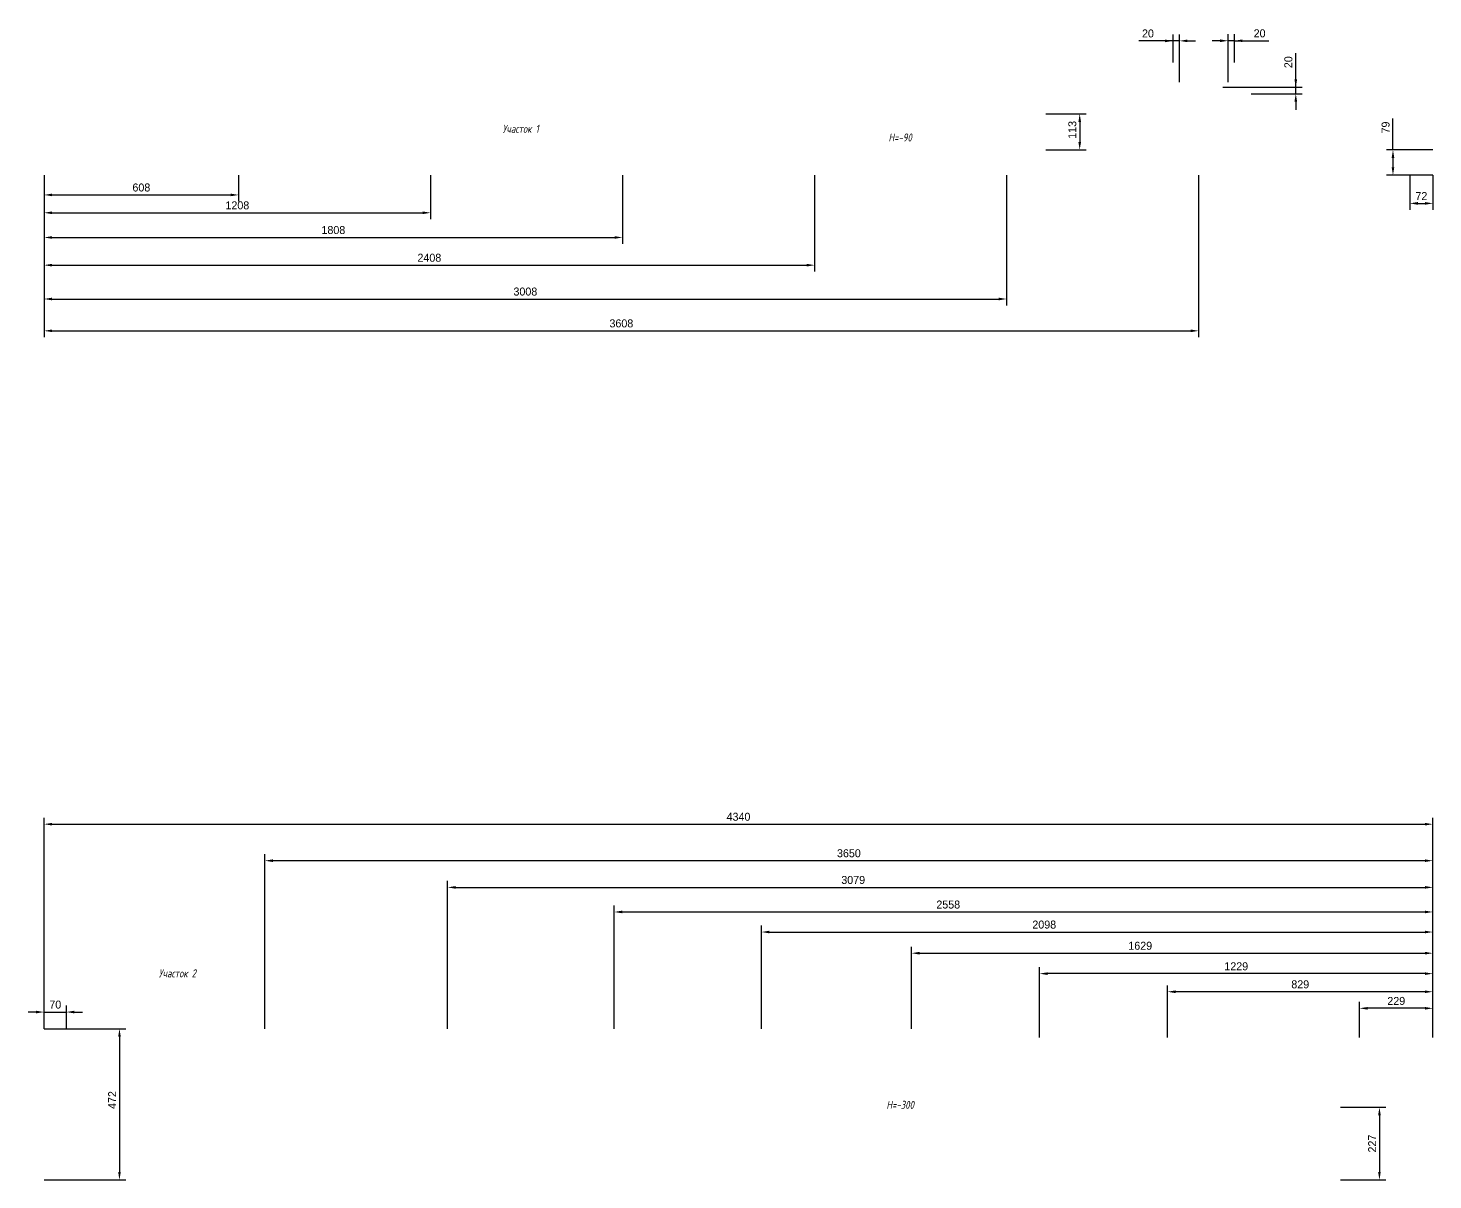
# Model space of a CAD drawing. Header units: millimetres. Extents: x -49629 to 4253, y -24660 to -10989.
# Drawn here: x -27865 to -23475, y -17510 to -13913 of the extents above; entities that cross this region are included whole.
import ezdxf
from ezdxf.enums import TextEntityAlignment as Align

# ---------------------------------------------------------------- set-up
doc = ezdxf.new("R2010")
doc.units = ezdxf.units.MM
doc.header["$PDMODE"] = 34
doc.header["$PDSIZE"] = 50
doc.layers.add('08 Размеры', color=7, linetype='Continuous')
doc.styles.get("Standard").update_dxf_attribs({"font": 'Ubuntu-R.ttf'})
doc.styles.add('ГОСТ-ISOCPEUR', font='isocpeui.ttf', dxfattribs={"width": 0.8})
doc.dimstyles.new('ISO-25', dxfattribs={"dimtxt": 2.5, "dimasz": 2.5, "dimexe": 1.25, "dimexo": 0.625, "dimtad": 1, "dimtxsty": 'Standard', "dimcen": 2.5, "dimadec": 0, "dimazin": 0, "dimtfac": 1, "dimtmove": 0, "dimatfit": 3, "dimfxl": 1, "dimarcsym": 0})

# ---------------------------------------------------------------- blocks, each defined once
blk = doc.blocks.new('*D498')
at = {"layer": '08 Размеры', "color": 0, "lineweight": -2}
for p, q in [((-27814.8, -17038.5), (-27559.3, -17038.5)), ((-27579.3, -17063.5), (-27579.3, -17485.5)), ((-27814.8, -17510.5), (-27559.3, -17510.5))]:
    blk.add_line(p, q, dxfattribs=at)
at = {"layer": '08 Размеры', "color": 0}
for points in [[(-27575.1, -17063.5), (-27583.4, -17063.5), (-27579.3, -17038.5)], [(-27583.4, -17485.5), (-27575.1, -17485.5), (-27579.3, -17510.5)]]:
    blk.add_solid(points, dxfattribs=at)
at = {"layer": 'Defpoints', "color": 0}
for p in [(-27814.8, -17038.5), (-27814.8, -17510.5), (-27579.3, -17510.5)]:
    blk.add_point(p, dxfattribs=at)
at = {"layer": '08 Размеры', "color": 0, "insert": (-27602.1, -17261), "char_height": 25, "attachment_point": 5, "rotation": 90}
blk.add_mtext('472', dxfattribs=at)
blk = doc.blocks.new('*D501')
at = {"layer": '08 Размеры', "color": 0, "lineweight": -2}
for p, q in [((-27839.8, -16986.2), (-27864.8, -16986.2)), ((-27814.8, -17038.5), (-27814.8, -16966.2)), ((-27814.8, -16986.2), (-27744.9, -16986.2)), ((-27744.9, -17038.5), (-27744.9, -16966.2)), ((-27719.9, -16986.2), (-27694.9, -16986.2))]:
    blk.add_line(p, q, dxfattribs=at)
at = {"layer": '08 Размеры', "color": 0}
for points in [[(-27839.8, -16990.4), (-27839.8, -16982), (-27814.8, -16986.2)], [(-27719.9, -16982), (-27719.9, -16990.4), (-27744.9, -16986.2)]]:
    blk.add_solid(points, dxfattribs=at)
at = {"layer": 'Defpoints', "color": 0}
for p in [(-27744.9, -16986.2), (-27814.8, -17038.5), (-27744.9, -17038.5)]:
    blk.add_point(p, dxfattribs=at)
at = {"layer": '08 Размеры', "color": 0, "insert": (-27779.8, -16963.1), "char_height": 25, "attachment_point": 5}
blk.add_mtext('70', dxfattribs=at)
blk = doc.blocks.new('*D502')
at = {"layer": '08 Размеры', "color": 0, "lineweight": -2}
for p, q in [((-23703.9, -17065.5), (-23703.9, -16954.5)), ((-23499.8, -16974.5), (-23678.9, -16974.5)), ((-23474.8, -17065.5), (-23474.8, -16954.5))]:
    blk.add_line(p, q, dxfattribs=at)
at = {"layer": '08 Размеры', "color": 0}
for points in [[(-23678.9, -16970.4), (-23678.9, -16978.7), (-23703.9, -16974.5)], [(-23499.8, -16978.7), (-23499.8, -16970.4), (-23474.8, -16974.5)]]:
    blk.add_solid(points, dxfattribs=at)
at = {"layer": 'Defpoints', "color": 0}
for p in [(-23703.9, -16974.5), (-23703.9, -17065.5), (-23474.8, -17065.5)]:
    blk.add_point(p, dxfattribs=at)
at = {"layer": '08 Размеры', "color": 0, "insert": (-23589.3, -16951.7), "char_height": 25, "attachment_point": 5}
blk.add_mtext('229', dxfattribs=at)
blk = doc.blocks.new('*D503')
at = {"layer": '08 Размеры', "color": 0, "lineweight": -2}
for p, q in [((-24303.9, -17065.5), (-24303.9, -16902.8)), ((-23499.8, -16922.8), (-24278.9, -16922.8)), ((-23474.8, -17065.5), (-23474.8, -16902.8))]:
    blk.add_line(p, q, dxfattribs=at)
at = {"layer": '08 Размеры', "color": 0}
for points in [[(-24278.9, -16918.6), (-24278.9, -16926.9), (-24303.9, -16922.8)], [(-23499.8, -16926.9), (-23499.8, -16918.6), (-23474.8, -16922.8)]]:
    blk.add_solid(points, dxfattribs=at)
at = {"layer": 'Defpoints', "color": 0}
for p in [(-24303.9, -16922.8), (-24303.9, -17065.5), (-23474.8, -17065.5)]:
    blk.add_point(p, dxfattribs=at)
at = {"layer": '08 Размеры', "color": 0, "insert": (-23889.3, -16899.7), "char_height": 25, "attachment_point": 5}
blk.add_mtext('829', dxfattribs=at)
blk = doc.blocks.new('*D504')
at = {"layer": '08 Размеры', "color": 0, "lineweight": -2}
for p, q in [((-24703.9, -17065.5), (-24703.9, -16846.2)), ((-23474.8, -17065.5), (-23474.8, -16846.2)), ((-23499.8, -16866.2), (-24678.9, -16866.2))]:
    blk.add_line(p, q, dxfattribs=at)
at = {"layer": '08 Размеры', "color": 0}
for points in [[(-24678.9, -16862.1), (-24678.9, -16870.4), (-24703.9, -16866.2)], [(-23499.8, -16870.4), (-23499.8, -16862.1), (-23474.8, -16866.2)]]:
    blk.add_solid(points, dxfattribs=at)
at = {"layer": 'Defpoints', "color": 0}
for p in [(-24703.9, -16866.2), (-24703.9, -17065.5), (-23474.8, -17065.5)]:
    blk.add_point(p, dxfattribs=at)
at = {"layer": '08 Размеры', "color": 0, "insert": (-24089.3, -16843.4), "char_height": 25, "attachment_point": 5}
blk.add_mtext('1229', dxfattribs=at)
blk = doc.blocks.new('*D505')
at = {"layer": '08 Размеры', "color": 0, "lineweight": -2}
for p, q in [((-25103.9, -17038.5), (-25103.9, -16782.3)), ((-25078.9, -16802.3), (-23499.8, -16802.3)), ((-23474.8, -17065.5), (-23474.8, -16782.3))]:
    blk.add_line(p, q, dxfattribs=at)
at = {"layer": '08 Размеры', "color": 0}
for points in [[(-25078.9, -16798.1), (-25078.9, -16806.5), (-25103.9, -16802.3)], [(-23499.8, -16806.5), (-23499.8, -16798.1), (-23474.8, -16802.3)]]:
    blk.add_solid(points, dxfattribs=at)
at = {"layer": 'Defpoints', "color": 0}
for p in [(-23474.8, -16802.3), (-25103.9, -17038.5), (-23474.8, -17065.5)]:
    blk.add_point(p, dxfattribs=at)
at = {"layer": '08 Размеры', "color": 0, "insert": (-24389.3, -16779.3), "char_height": 25, "attachment_point": 5}
blk.add_mtext('1629', dxfattribs=at)
blk = doc.blocks.new('*D506')
at = {"layer": '08 Размеры', "color": 0, "lineweight": -2}
for p, q in [((-25572.9, -17038.5), (-25572.9, -16716.2)), ((-23474.8, -17065.5), (-23474.8, -16716.2)), ((-25547.9, -16736.2), (-23499.8, -16736.2))]:
    blk.add_line(p, q, dxfattribs=at)
at = {"layer": '08 Размеры', "color": 0}
for points in [[(-25547.9, -16732), (-25547.9, -16740.3), (-25572.9, -16736.2)], [(-23499.8, -16740.3), (-23499.8, -16732), (-23474.8, -16736.2)]]:
    blk.add_solid(points, dxfattribs=at)
at = {"layer": 'Defpoints', "color": 0}
for p in [(-23474.8, -16736.2), (-25572.9, -17038.5), (-23474.8, -17065.5)]:
    blk.add_point(p, dxfattribs=at)
at = {"layer": '08 Размеры', "color": 0, "insert": (-24689.3, -16713.1), "char_height": 25, "attachment_point": 5}
blk.add_mtext('2098', dxfattribs=at)
blk = doc.blocks.new('*D507')
at = {"layer": '08 Размеры', "color": 0, "lineweight": -2}
for p, q in [((-26032.9, -17038.5), (-26032.9, -16653.6)), ((-26007.9, -16673.6), (-23499.8, -16673.6)), ((-23474.8, -17065.5), (-23474.8, -16653.6))]:
    blk.add_line(p, q, dxfattribs=at)
at = {"layer": '08 Размеры', "color": 0}
for points in [[(-26007.9, -16669.4), (-26007.9, -16677.7), (-26032.9, -16673.6)], [(-23499.8, -16677.7), (-23499.8, -16669.4), (-23474.8, -16673.6)]]:
    blk.add_solid(points, dxfattribs=at)
at = {"layer": 'Defpoints', "color": 0}
for p in [(-23474.8, -16673.6), (-26032.9, -17038.5), (-23474.8, -17065.5)]:
    blk.add_point(p, dxfattribs=at)
at = {"layer": '08 Размеры', "color": 0, "insert": (-24989.3, -16650.5), "char_height": 25, "attachment_point": 5}
blk.add_mtext('2558', dxfattribs=at)
blk = doc.blocks.new('*D508')
at = {"layer": '08 Размеры', "color": 0, "lineweight": -2}
for p, q in [((-26553.9, -17038.5), (-26553.9, -16576.8)), ((-23474.8, -17065.5), (-23474.8, -16576.8)), ((-26528.9, -16596.8), (-23499.8, -16596.8))]:
    blk.add_line(p, q, dxfattribs=at)
at = {"layer": '08 Размеры', "color": 0}
for points in [[(-26528.9, -16592.6), (-26528.9, -16600.9), (-26553.9, -16596.8)], [(-23499.8, -16600.9), (-23499.8, -16592.6), (-23474.8, -16596.8)]]:
    blk.add_solid(points, dxfattribs=at)
at = {"layer": 'Defpoints', "color": 0}
for p in [(-23474.8, -16596.8), (-26553.9, -17038.5), (-23474.8, -17065.5)]:
    blk.add_point(p, dxfattribs=at)
at = {"layer": '08 Размеры', "color": 0, "insert": (-25286.3, -16573.7), "char_height": 25, "attachment_point": 5}
blk.add_mtext('3079', dxfattribs=at)
blk = doc.blocks.new('*D509')
at = {"layer": '08 Размеры', "color": 0, "lineweight": -2}
for p, q in [((-27814.8, -14372), (-27814.8, -14453.7)), ((-27206.8, -14372), (-27206.8, -14453.7)), ((-27789.8, -14433.7), (-27231.8, -14433.7))]:
    blk.add_line(p, q, dxfattribs=at)
at = {"layer": '08 Размеры', "color": 0}
for points in [[(-27789.8, -14429.5), (-27789.8, -14437.8), (-27814.8, -14433.7)], [(-27231.8, -14437.8), (-27231.8, -14429.5), (-27206.8, -14433.7)]]:
    blk.add_solid(points, dxfattribs=at)
at = {"layer": 'Defpoints', "color": 0}
for p in [(-27814.8, -14372), (-27206.8, -14372), (-27206.8, -14433.7)]:
    blk.add_point(p, dxfattribs=at)
at = {"layer": '08 Размеры', "color": 0, "insert": (-27510.8, -14410.6), "char_height": 25, "attachment_point": 5}
blk.add_mtext('608', dxfattribs=at)
blk = doc.blocks.new('*D510')
at = {"layer": '08 Размеры', "color": 0, "lineweight": -2}
for p, q in [((-27814.8, -14372), (-27814.8, -14509.4)), ((-26606.8, -14372), (-26606.8, -14509.4)), ((-27789.8, -14489.4), (-26631.8, -14489.4))]:
    blk.add_line(p, q, dxfattribs=at)
at = {"layer": '08 Размеры', "color": 0}
for points in [[(-27789.8, -14485.2), (-27789.8, -14493.6), (-27814.8, -14489.4)], [(-26631.8, -14493.6), (-26631.8, -14485.2), (-26606.8, -14489.4)]]:
    blk.add_solid(points, dxfattribs=at)
at = {"layer": 'Defpoints', "color": 0}
for p in [(-27814.8, -14372), (-26606.8, -14372), (-26606.8, -14489.4)]:
    blk.add_point(p, dxfattribs=at)
at = {"layer": '08 Размеры', "color": 0, "insert": (-27210.8, -14466.4), "char_height": 25, "attachment_point": 5}
blk.add_mtext('1208', dxfattribs=at)
blk = doc.blocks.new('*D511')
at = {"layer": '08 Размеры', "color": 0, "lineweight": -2}
for p, q in [((-27814.8, -14372.6), (-27814.8, -14586.6)), ((-26006.8, -14372), (-26006.8, -14586.6)), ((-27789.8, -14566.6), (-26031.8, -14566.6))]:
    blk.add_line(p, q, dxfattribs=at)
at = {"layer": '08 Размеры', "color": 0}
for points in [[(-27789.8, -14562.4), (-27789.8, -14570.7), (-27814.8, -14566.6)], [(-26031.8, -14570.7), (-26031.8, -14562.4), (-26006.8, -14566.6)]]:
    blk.add_solid(points, dxfattribs=at)
at = {"layer": 'Defpoints', "color": 0}
for p in [(-27814.8, -14372.6), (-26006.8, -14372), (-26006.8, -14566.6)]:
    blk.add_point(p, dxfattribs=at)
at = {"layer": '08 Размеры', "color": 0, "insert": (-26910.8, -14543.5), "char_height": 25, "attachment_point": 5}
blk.add_mtext('1808', dxfattribs=at)
blk = doc.blocks.new('*D512')
at = {"layer": '08 Размеры', "color": 0, "lineweight": -2}
for p, q in [((-27814.8, -14372), (-27814.8, -14673.1)), ((-25406.8, -14372), (-25406.8, -14673.1)), ((-27789.8, -14653.1), (-25431.8, -14653.1))]:
    blk.add_line(p, q, dxfattribs=at)
at = {"layer": '08 Размеры', "color": 0}
for points in [[(-27789.8, -14648.9), (-27789.8, -14657.2), (-27814.8, -14653.1)], [(-25431.8, -14657.2), (-25431.8, -14648.9), (-25406.8, -14653.1)]]:
    blk.add_solid(points, dxfattribs=at)
at = {"layer": 'Defpoints', "color": 0}
for p in [(-27814.8, -14372), (-25406.8, -14372), (-25406.8, -14653.1)]:
    blk.add_point(p, dxfattribs=at)
at = {"layer": '08 Размеры', "color": 0, "insert": (-26610.8, -14630), "char_height": 25, "attachment_point": 5}
blk.add_mtext('2408', dxfattribs=at)
blk = doc.blocks.new('*D513')
at = {"layer": '08 Размеры', "color": 0, "lineweight": -2}
for p, q in [((-27814.8, -14372), (-27814.8, -14778.8)), ((-24806.8, -14372), (-24806.8, -14778.8)), ((-27789.8, -14758.8), (-24831.8, -14758.8))]:
    blk.add_line(p, q, dxfattribs=at)
at = {"layer": '08 Размеры', "color": 0}
for points in [[(-27789.8, -14754.6), (-27789.8, -14762.9), (-27814.8, -14758.8)], [(-24831.8, -14762.9), (-24831.8, -14754.6), (-24806.8, -14758.8)]]:
    blk.add_solid(points, dxfattribs=at)
at = {"layer": 'Defpoints', "color": 0}
for p in [(-27814.8, -14372), (-24806.8, -14372), (-24806.8, -14758.8)]:
    blk.add_point(p, dxfattribs=at)
at = {"layer": '08 Размеры', "color": 0, "insert": (-26310.8, -14735.7), "char_height": 25, "attachment_point": 5}
blk.add_mtext('3008', dxfattribs=at)
blk = doc.blocks.new('*D514')
at = {"layer": '08 Размеры', "color": 0, "lineweight": -2}
for p, q in [((-27814.8, -14372), (-27814.8, -14878.2)), ((-24206.8, -14372), (-24206.8, -14878.2)), ((-27789.8, -14858.2), (-24231.8, -14858.2))]:
    blk.add_line(p, q, dxfattribs=at)
at = {"layer": '08 Размеры', "color": 0}
for points in [[(-27789.8, -14854), (-27789.8, -14862.3), (-27814.8, -14858.2)], [(-24231.8, -14862.3), (-24231.8, -14854), (-24206.8, -14858.2)]]:
    blk.add_solid(points, dxfattribs=at)
at = {"layer": 'Defpoints', "color": 0}
for p in [(-27814.8, -14372), (-24206.8, -14372), (-24206.8, -14858.2)]:
    blk.add_point(p, dxfattribs=at)
at = {"layer": '08 Размеры', "color": 0, "insert": (-26010.8, -14835.1), "char_height": 25, "attachment_point": 5}
blk.add_mtext('3608', dxfattribs=at)
blk = doc.blocks.new('*D515')
at = {"layer": '08 Размеры', "color": 0, "lineweight": -2}
for p, q in [((-23546.8, -14372), (-23546.8, -14480.1)), ((-23474.8, -14372), (-23474.8, -14480.1)), ((-23521.8, -14460.1), (-23499.8, -14460.1))]:
    blk.add_line(p, q, dxfattribs=at)
at = {"layer": '08 Размеры', "color": 0}
for points in [[(-23521.8, -14455.9), (-23521.8, -14464.3), (-23546.8, -14460.1)], [(-23499.8, -14464.3), (-23499.8, -14455.9), (-23474.8, -14460.1)]]:
    blk.add_solid(points, dxfattribs=at)
at = {"layer": 'Defpoints', "color": 0}
for p in [(-23546.8, -14372), (-23474.8, -14372), (-23474.8, -14460.1)]:
    blk.add_point(p, dxfattribs=at)
at = {"layer": '08 Размеры', "color": 0, "insert": (-23510.8, -14437.3), "char_height": 25, "attachment_point": 5}
blk.add_mtext('72', dxfattribs=at)
blk = doc.blocks.new('*D522')
at = {"layer": '08 Размеры', "color": 0, "lineweight": -2}
for p, q in [((-23599.6, -14293), (-23599.6, -14195)), ((-23474.8, -14293), (-23619.6, -14293)), ((-23599.6, -14318), (-23599.6, -14347)), ((-23474.8, -14372), (-23619.6, -14372))]:
    blk.add_line(p, q, dxfattribs=at)
at = {"layer": '08 Размеры', "color": 0}
for points in [[(-23595.4, -14318), (-23603.7, -14318), (-23599.6, -14293)], [(-23603.7, -14347), (-23595.4, -14347), (-23599.6, -14372)]]:
    blk.add_solid(points, dxfattribs=at)
at = {"layer": 'Defpoints', "color": 0}
for p in [(-23474.8, -14293), (-23599.6, -14372), (-23474.8, -14372)]:
    blk.add_point(p, dxfattribs=at)
at = {"layer": '08 Размеры', "color": 0, "insert": (-23622.4, -14223.1), "char_height": 25, "attachment_point": 5, "rotation": 90}
blk.add_mtext('79', dxfattribs=at)
blk = doc.blocks.new('*D523')
at = {"layer": '08 Размеры', "color": 0, "lineweight": -2}
for p, q in [((-24684.8, -14180.5), (-24558.5, -14180.5)), ((-24578.5, -14205.5), (-24578.5, -14268)), ((-24684.8, -14293), (-24558.5, -14293))]:
    blk.add_line(p, q, dxfattribs=at)
at = {"layer": '08 Размеры', "color": 0}
for points in [[(-24574.3, -14205.5), (-24582.6, -14205.5), (-24578.5, -14180.5)], [(-24582.6, -14268), (-24574.3, -14268), (-24578.5, -14293)]]:
    blk.add_solid(points, dxfattribs=at)
at = {"layer": 'Defpoints', "color": 0}
for p in [(-24684.8, -14180.5), (-24684.8, -14293), (-24578.5, -14293)]:
    blk.add_point(p, dxfattribs=at)
at = {"layer": '08 Размеры', "color": 0, "insert": (-24601.5, -14230.5), "char_height": 25, "attachment_point": 5, "rotation": 90}
blk.add_mtext('113', dxfattribs=at)
blk = doc.blocks.new('*D562')
at = {"layer": '08 Размеры', "color": 0, "lineweight": -2}
for p, q in [((-27814.8, -17038.5), (-27814.8, -16379.3)), ((-27789.8, -16399.3), (-23499.8, -16399.3)), ((-23474.8, -17038.5), (-23474.8, -16379.3))]:
    blk.add_line(p, q, dxfattribs=at)
at = {"layer": '08 Размеры', "color": 0}
for points in [[(-27789.8, -16395.2), (-27789.8, -16403.5), (-27814.8, -16399.3)], [(-23499.8, -16403.5), (-23499.8, -16395.2), (-23474.8, -16399.3)]]:
    blk.add_solid(points, dxfattribs=at)
at = {"layer": 'Defpoints', "color": 0}
for p in [(-23474.8, -16399.3), (-27814.8, -17038.5), (-23474.8, -17038.5)]:
    blk.add_point(p, dxfattribs=at)
at = {"layer": '08 Размеры', "color": 0, "insert": (-25644.8, -16376.3), "char_height": 25, "attachment_point": 5}
blk.add_mtext('4340', dxfattribs=at)
blk = doc.blocks.new('*D806')
at = {"layer": '08 Размеры', "color": 0, "lineweight": -2}
for p, q in [((-24139.8, -13952), (-24164.8, -13952)), ((-24114.8, -14081.5), (-24114.8, -13932)), ((-24094.8, -13952), (-24114.8, -13952)), ((-24094.8, -14020.5), (-24094.8, -13932)), ((-24094.8, -13952), (-23987.9, -13952)), ((-24069.8, -13952), (-24044.8, -13952))]:
    blk.add_line(p, q, dxfattribs=at)
at = {"layer": '08 Размеры', "color": 0}
for points in [[(-24139.8, -13956.2), (-24139.8, -13947.9), (-24114.8, -13952)], [(-24069.8, -13947.9), (-24069.8, -13956.2), (-24094.8, -13952)]]:
    blk.add_solid(points, dxfattribs=at)
at = {"layer": 'Defpoints', "color": 0}
for p in [(-24114.8, -13952), (-24094.8, -14020.5), (-24114.8, -14081.5)]:
    blk.add_point(p, dxfattribs=at)
at = {"layer": '08 Размеры', "color": 0, "insert": (-24016.3, -13929), "char_height": 25, "attachment_point": 5}
blk.add_mtext('20', dxfattribs=at)
blk = doc.blocks.new('*D807')
at = {"layer": '08 Размеры', "color": 0, "lineweight": -2}
for p, q in [((-24266.8, -13952.4), (-24393.6, -13952.4)), ((-24286.8, -14020.5), (-24286.8, -13932.4)), ((-24266.8, -13952.4), (-24286.8, -13952.4)), ((-24266.8, -14081.5), (-24266.8, -13932.4)), ((-24241.8, -13952.4), (-24216.8, -13952.4))]:
    blk.add_line(p, q, dxfattribs=at)
at = {"layer": '08 Размеры', "color": 0}
for points in [[(-24311.8, -13956.6), (-24311.8, -13948.3), (-24286.8, -13952.4)], [(-24241.8, -13948.3), (-24241.8, -13956.6), (-24266.8, -13952.4)]]:
    blk.add_solid(points, dxfattribs=at)
at = {"layer": 'Defpoints', "color": 0}
for p in [(-24286.8, -13952.4), (-24286.8, -14020.5), (-24266.8, -14081.5)]:
    blk.add_point(p, dxfattribs=at)
at = {"layer": '08 Размеры', "color": 0, "insert": (-24365.2, -13929.4), "char_height": 25, "attachment_point": 5}
blk.add_mtext('20', dxfattribs=at)
blk = doc.blocks.new('*D808')
at = {"layer": '08 Размеры', "color": 0, "lineweight": -2}
for p, q in [((-23903.3, -14117.5), (-23903.3, -13990.6)), ((-24130.8, -14097.5), (-23883.3, -14097.5)), ((-24042.8, -14117.5), (-23883.3, -14117.5)), ((-23903.3, -14117.5), (-23903.3, -14097.5)), ((-23903.3, -14142.5), (-23903.3, -14167.5))]:
    blk.add_line(p, q, dxfattribs=at)
at = {"layer": '08 Размеры', "color": 0}
for points in [[(-23907.4, -14072.5), (-23899.1, -14072.5), (-23903.3, -14097.5)], [(-23899.1, -14142.5), (-23907.4, -14142.5), (-23903.3, -14117.5)]]:
    blk.add_solid(points, dxfattribs=at)
at = {"layer": 'Defpoints', "color": 0}
for p in [(-24130.8, -14097.5), (-24042.8, -14117.5), (-23903.3, -14097.5)]:
    blk.add_point(p, dxfattribs=at)
at = {"layer": '08 Размеры', "color": 0, "insert": (-23926.3, -14019.1), "char_height": 25, "attachment_point": 5, "rotation": 90}
blk.add_mtext('20', dxfattribs=at)
blk = doc.blocks.new('*D809')
at = {"layer": '08 Размеры', "color": 0, "lineweight": -2}
for p, q in [((-27124.9, -17038.5), (-27124.9, -16493.4)), ((-23474.8, -17038.5), (-23474.8, -16493.4)), ((-23499.8, -16513.4), (-27099.9, -16513.4))]:
    blk.add_line(p, q, dxfattribs=at)
at = {"layer": '08 Размеры', "color": 0}
for points in [[(-27099.9, -16509.2), (-27099.9, -16517.5), (-27124.9, -16513.4)], [(-23499.8, -16517.5), (-23499.8, -16509.2), (-23474.8, -16513.4)]]:
    blk.add_solid(points, dxfattribs=at)
at = {"layer": 'Defpoints', "color": 0}
for p in [(-27124.9, -16513.4), (-27124.9, -17038.5), (-23474.8, -17038.5)]:
    blk.add_point(p, dxfattribs=at)
at = {"layer": '08 Размеры', "color": 0, "insert": (-25299.8, -16490.3), "char_height": 25, "attachment_point": 5}
blk.add_mtext('3650', dxfattribs=at)
blk = doc.blocks.new('*D810')
at = {"layer": '08 Размеры', "color": 0, "lineweight": -2}
for p, q in [((-23763.9, -17283.5), (-23621.8, -17283.5)), ((-23641.8, -17308.5), (-23641.8, -17485.5)), ((-23763.9, -17510.5), (-23621.8, -17510.5))]:
    blk.add_line(p, q, dxfattribs=at)
at = {"layer": '08 Размеры', "color": 0}
for points in [[(-23637.7, -17308.5), (-23646, -17308.5), (-23641.8, -17283.5)], [(-23646, -17485.5), (-23637.7, -17485.5), (-23641.8, -17510.5)]]:
    blk.add_solid(points, dxfattribs=at)
at = {"layer": 'Defpoints', "color": 0}
for p in [(-23763.9, -17283.5), (-23763.9, -17510.5), (-23641.8, -17510.5)]:
    blk.add_point(p, dxfattribs=at)
at = {"layer": '08 Размеры', "color": 0, "insert": (-23664.6, -17397), "char_height": 25, "attachment_point": 5, "rotation": 90}
blk.add_mtext('227', dxfattribs=at)

msp = doc.modelspace()

# ---------------------------------------------------------------- texts
at = {"layer": '08 Размеры', "style": 'ГОСТ-ISOCPEUR', "width": 0.8}
for s, p in [('Участок 1', (-26325.4, -14227.1)), ('H=-90', (-25139.3, -14254.2)), ('Участок 2', (-27398.1, -16865.2)), ('H=-300', (-25139.3, -17276))]:
    msp.add_text(s, height=25, dxfattribs=at).set_placement(p, align=Align.MIDDLE)

# ---------------------------------------------------------------- dimensions: what is measured, and where the dimension line sits
at = {"layer": '08 Размеры'}
for base, p1, p2, picture, middle in [((-24286.8, -13952.4), (-24266.8, -14081.5), (-24286.8, -14020.5), '*D807', (-24365.2, -13929.4)), ((-27206.8, -14433.7), (-27814.8, -14372), (-27206.8, -14372), '*D509', (-27510.8, -14410.6)), ((-26606.8, -14489.4), (-27814.8, -14372), (-26606.8, -14372), '*D510', (-27210.8, -14466.4)), ((-26006.8, -14566.6), (-27814.8, -14372.6), (-26006.8, -14372), '*D511', (-26910.8, -14543.5)), ((-24806.8, -14758.8), (-27814.8, -14372), (-24806.8, -14372), '*D513', (-26310.8, -14735.7)), ((-24206.8, -14858.2), (-27814.8, -14372), (-24206.8, -14372), '*D514', (-26010.8, -14835.1)), ((-23474.8, -14460.1), (-23546.8, -14372), (-23474.8, -14372), '*D515', (-23510.8, -14437.3)), ((-27124.9, -16513.4), (-23474.8, -17038.5), (-27124.9, -17038.5), '*D809', (-25299.8, -16490.3)), ((-23703.9, -16974.5), (-23474.8, -17065.5), (-23703.9, -17065.5), '*D502', (-23589.3, -16951.7)), ((-27744.9, -16986.2), (-27814.8, -17038.5), (-27744.9, -17038.5), '*D501', (-27779.8, -16963.1))]:
    dim = msp.add_linear_dim(base=base, p1=p1, p2=p2, dimstyle='ISO-25', override={"dimtxt": 25, "dimasz": 25, "dimexe": 20, "dimexo": 0, "dimgap": 10, "dimdec": 0}, dxfattribs=at)
    dim.commit()
    dim.dimension.update_dxf_attribs({"geometry": picture, "text_midpoint": middle})
for base, p1, p2, picture, middle in [((-24114.8, -13952), (-24094.8, -14020.5), (-24114.8, -14081.5), '*D806', (-24016.3, -13952)), ((-25406.8, -14653.1), (-27814.8, -14372), (-25406.8, -14372), '*D512', (-26610.8, -14653.1)), ((-23474.8, -16596.8), (-26553.9, -17038.5), (-23474.8, -17065.5), '*D508', (-25286.3, -16596.8)), ((-23474.8, -16673.6), (-26032.9, -17038.5), (-23474.8, -17065.5), '*D507', (-24989.3, -16673.6)), ((-23474.8, -16736.2), (-25572.9, -17038.5), (-23474.8, -17065.5), '*D506', (-24689.3, -16736.2)), ((-23474.8, -16802.3), (-25103.9, -17038.5), (-23474.8, -17065.5), '*D505', (-24389.3, -16802.3)), ((-24703.9, -16866.2), (-23474.8, -17065.5), (-24703.9, -17065.5), '*D504', (-24089.3, -16866.2)), ((-24303.9, -16922.8), (-23474.8, -17065.5), (-24303.9, -17065.5), '*D503', (-23889.3, -16922.8))]:
    dim = msp.add_linear_dim(base=base, p1=p1, p2=p2, dimstyle='ISO-25', override={"dimtxt": 25, "dimasz": 25, "dimexe": 20, "dimexo": 0, "dimgap": 10, "dimdec": 0}, dxfattribs=at)
    dim.commit()
    dim.dimension.update_dxf_attribs({"geometry": picture, "text_midpoint": middle, "dimtype": 160})
for base, p1, p2, picture, middle in [((-23903.3, -14097.5), (-24042.8, -14117.5), (-24130.8, -14097.5), '*D808', (-23926.3, -14019.1)), ((-23641.8, -17510.5), (-23763.9, -17283.5), (-23763.9, -17510.5), '*D810', (-23664.6, -17397))]:
    dim = msp.add_linear_dim(base=base, p1=p1, p2=p2, angle=90, dimstyle='ISO-25', override={"dimtxt": 25, "dimasz": 25, "dimexe": 20, "dimexo": 0, "dimgap": 10, "dimdec": 0}, dxfattribs=at)
    dim.commit()
    dim.dimension.update_dxf_attribs({"geometry": picture, "text_midpoint": middle})
for base, p1, p2, picture, middle in [((-24578.4829116, -14292.9979331), (-24684.7580064, -14180.4979331), (-24684.7580064, -14292.9979331), '*D523', (-24578.4829116, -14230.4979331)), ((-23599.6, -14372), (-23474.8, -14293), (-23474.8, -14372), '*D522', (-23599.6, -14223.1)), ((-27579.3, -17510.5), (-27814.8, -17038.5), (-27814.8, -17510.5), '*D498', (-27579.3, -17261))]:
    dim = msp.add_linear_dim(base=base, p1=p1, p2=p2, angle=90, dimstyle='ISO-25', override={"dimtxt": 25, "dimasz": 25, "dimexe": 20, "dimexo": 0, "dimgap": 10, "dimdec": 0}, dxfattribs=at)
    dim.commit()
    dim.dimension.update_dxf_attribs({"geometry": picture, "text_midpoint": middle, "dimtype": 160})
at = {"layer": '08 Размеры', "color": 5}
dim = msp.add_linear_dim(base=(-23474.8, -16399.3, 127.9), p1=(-27814.8, -17038.5), p2=(-23474.8, -17038.5), dimstyle='ISO-25', override={"dimtxt": 25, "dimasz": 25, "dimexe": 20, "dimexo": 0, "dimgap": 10, "dimdec": 0}, dxfattribs=at)
dim.commit()
dim.dimension.update_dxf_attribs({"geometry": '*D562', "text_midpoint": (-25644.8, -16399.3, 127.9), "dimtype": 160})

doc.saveas('drawing.dxf')
